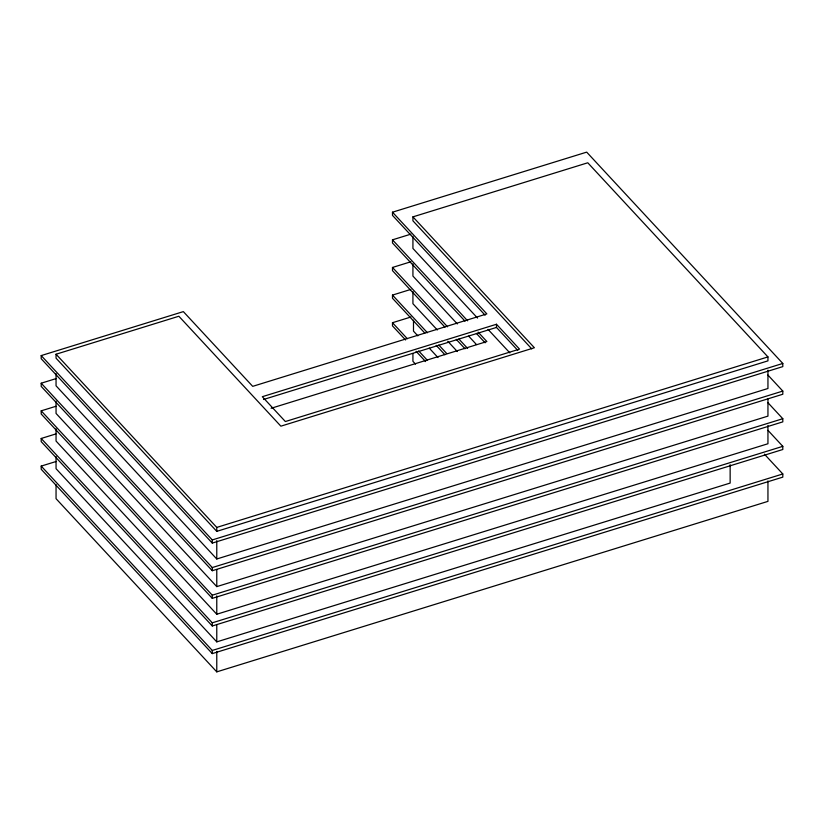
<?xml version="1.0" encoding="UTF-8"?>
<svg xmlns="http://www.w3.org/2000/svg" width="824" height="824" viewBox="0 0 824 824"><rect width="100%" height="100%" fill="white"/><g stroke="black" fill="none" stroke-linecap="round" stroke-linejoin="round"><path stroke-width="1.24" d="M392.482 212.201L586.688 152.131L782.8 363.456L782.8 366.618L212.283 543.088L41.2 358.739L41.2 355.587L183.35 311.616L252.7 386.353L486.871 313.913L392.482 212.201L392.482 215.363L485.13 315.19M412.927 216.867L587.78 162.781L767.947 356.916L767.947 360.861L216.774 531.356L56.053 358.172L56.053 354.227L178.859 316.241L280.871 426.173L534.385 347.749L412.927 216.867L412.927 220.811L531.768 348.871M465.024 321.154L392.482 242.987L392.482 239.835L410.918 234.129M444.919 327.128L392.482 270.622L392.482 267.46L410.918 261.754M767.916 375.044L782.8 391.081L782.8 394.243L212.283 570.723L41.2 386.374L41.2 383.212L55.908 378.659M424.824 333.092L392.482 298.247L392.482 295.095L410.918 289.389M767.916 402.678L782.8 418.716L782.8 421.867L212.283 598.348L41.2 413.998L41.2 410.846L55.908 406.294M405.562 339.972L392.482 325.882L392.482 322.72L410.918 317.013M767.916 430.303L782.8 446.34L782.8 449.502L212.283 625.983L41.2 441.623L41.2 438.471L55.908 433.918M496.481 324.265L262.31 396.704L285.362 421.538L519.532 349.108L496.481 324.265L496.481 327.427L517.822 350.427M764.414 454.158L782.8 473.975L782.8 477.127L212.283 653.607L41.2 469.258L41.2 466.096L55.908 461.553M263.536 399.486L496.481 327.427M271.096 408.292L486.871 341.548L478.136 332.123M56.053 354.227L216.774 527.411L767.947 356.916M41.2 355.587L212.283 539.936L782.8 363.456M56.053 373.571L56.053 385.807L216.774 558.991L767.947 388.495L767.947 370.141M41.2 383.212L212.283 567.561L782.8 391.081M56.053 401.195L56.053 413.432L216.774 586.616L767.947 416.12L767.947 398.991M41.2 410.846L212.283 595.196L782.8 418.716M56.053 428.83L56.053 441.067L216.774 614.24L767.947 443.745L767.947 425.4M41.2 438.471L212.283 622.82L782.8 446.34M56.053 456.455L56.053 468.691L216.774 641.875L730.146 483.07L730.146 464.715M41.2 466.096L212.283 650.455L782.8 473.975M56.053 484.625L56.053 498.685L216.774 671.869L767.947 501.373L767.947 480.928M477.539 318.074L412.927 248.446L412.927 236.21M488.014 329.363L509.84 352.878M392.482 239.835L467.641 320.824M476.385 333.401L485.13 342.815M457.33 323.925L412.927 276.071L412.927 263.834M468.65 336.12L476.478 344.556M392.482 267.46L447.545 326.798M458.906 339.035L467.641 348.459M456.28 339.375L465.024 348.789M437.307 329.971L412.927 303.706L412.927 291.469M447.751 341.229L457.33 351.549M392.482 295.095L427.44 332.762M438.801 345.009L446.67 353.486M436.184 345.338L444.919 354.753M417.861 335.873L413.493 331.155L413.493 320.145M429.242 348.13L437.987 357.554M392.482 322.72L407.303 338.695M418.644 350.911L427.368 360.304M416.027 351.251L425.617 361.582M415.523 364.126L412.927 361.324L412.927 353.661M216.774 527.411L216.774 531.356M216.774 540.637L216.774 558.991M216.774 569.487L216.774 586.616M216.774 595.886L216.774 614.24M216.774 624.746L216.774 641.875M216.774 651.424L216.774 671.869M212.283 539.936L212.283 543.088M212.283 567.561L212.283 570.723M212.283 595.196L212.283 598.348M212.283 622.82L212.283 625.983M212.283 650.455L212.283 653.607"/></g></svg>
